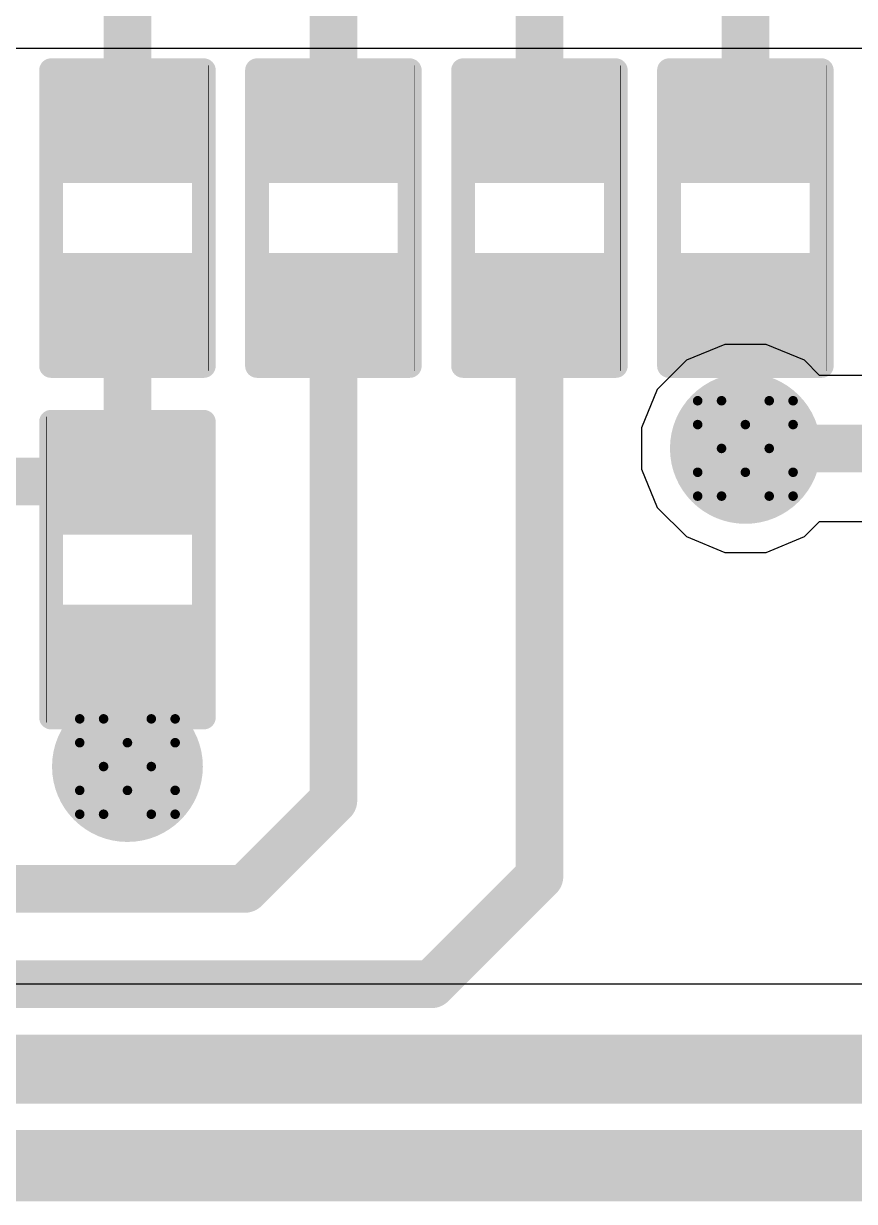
# Model space of a CAD drawing. Header units: inches. Extents: x 0 to 212, y 0 to 208.
# Drawn here: x 4.2327 to 4.4068, y 2.3354 to 2.5824 of the extents above; entities that cross this region are included whole.
import ezdxf

# ---------------------------------------------------------------- set-up
doc = ezdxf.new("R2010")
doc.units = ezdxf.units.IN
doc.header["$MEASUREMENT"] = 0
for name, color, linetype in [('Bottom Layer', 5, 'Continuous'), ('Bottom Solder', 6, 'Continuous'), ('Drill Drawing', 1, 'Continuous'), ('Top Layer', 1, 'Continuous'), ('Top Overlay', 2, 'Continuous'), ('Top Paste', 8, 'Continuous'), ('Top Solder', 216, 'Continuous'), ('Via Holes', 16, 'Continuous')]:
    doc.layers.add(name, color=color, linetype=linetype)

# ---------------------------------------------------------------- blocks, each defined once
blk = doc.blocks.new('R___0402_44')
at = {"layer": 'Top Layer'}
for points in [[(-0.0275, -0.0125), (-0.0275, 0.0125), (-0.0095, 0.0125), (-0.0095, -0.0125)], [(0.0095, -0.0125), (0.0095, 0.0125), (0.0275, 0.0125), (0.0275, -0.0125)]]:
    blk.add_hatch(color=1, dxfattribs=at).paths.add_polyline_path(points)
at = {"layer": 'Top Paste'}
for points in [[(-0.0275, -0.0125), (-0.0275, 0.0125), (-0.0095, 0.0125), (-0.0095, -0.0125)], [(0.0095, -0.0125), (0.0095, 0.0125), (0.0275, 0.0125), (0.0275, -0.0125)]]:
    blk.add_hatch(color=8, dxfattribs=at).paths.add_polyline_path(points)
at = {"layer": 'Top Solder'}
for points in [[(-0.02967, -0.01467), (-0.02967, 0.01467), (-0.00733, 0.01467), (-0.00733, -0.01467)], [(0.00733, -0.01467), (0.00733, 0.01467), (0.02967, 0.01467), (0.02967, -0.01467)]]:
    blk.add_hatch(color=216, dxfattribs=at).paths.add_polyline_path(points)
at = {"layer": 'Top Overlay'}
for points in [[(-0.031, -0.016, 0.005, 0.005, 0), (-0.031, 0.016, 0.005, 0.005, 0)], [(0.031, 0.016, 0.005, 0.005, 0), (-0.031, 0.016, 0.005, 0.005, 0)], [(0.031, -0.016, 0.005, 0.005, 0), (0.031, 0.016, 0.005, 0.005, 0)], [(0.031, -0.016, 0.005, 0.005, 0), (-0.031, -0.016, 0.005, 0.005, 0)], [(0.032, -0.017, 0.000127, 0.000127, 0), (-0.032, -0.017, 0.000127, 0.000127, 0)]]:
    blk.add_lwpolyline(points, format="xyseb", dxfattribs=at)
for points in [[(-0.03225, 0.016, 0.0025, 0.0025, 1), (-0.02975, 0.016, 0.0025, 0.0025, 1)], [(-0.03225, 0.016, 0.0025, 0.0025, 1), (-0.02975, 0.016, 0.0025, 0.0025, 1)], [(0.02975, 0.016, 0.0025, 0.0025, 1), (0.03225, 0.016, 0.0025, 0.0025, 1)], [(0.02975, 0.016, 0.0025, 0.0025, 1), (0.03225, 0.016, 0.0025, 0.0025, 1)], [(-0.03225, -0.016, 0.0025, 0.0025, 1), (-0.02975, -0.016, 0.0025, 0.0025, 1)], [(-0.03225, -0.016, 0.0025, 0.0025, 1), (-0.02975, -0.016, 0.0025, 0.0025, 1)], [(0.02975, -0.016, 0.0025, 0.0025, 1), (0.03225, -0.016, 0.0025, 0.0025, 1)], [(0.02975, -0.016, 0.0025, 0.0025, 1), (0.03225, -0.016, 0.0025, 0.0025, 1)], [(-0.03203, -0.017, 0.0000635, 0.0000635, 1), (-0.03197, -0.017, 0.0000635, 0.0000635, 1)], [(0.03197, -0.017, 0.0000635, 0.0000635, 1), (0.03203, -0.017, 0.0000635, 0.0000635, 1)]]:
    blk.add_lwpolyline(points, format="xyseb", close=True, dxfattribs=at)
blk = doc.blocks.new('R___0402_50')
at = {"layer": 'Top Layer'}
for points in [[(-0.0275, -0.0125), (-0.0275, 0.0125), (-0.0095, 0.0125), (-0.0095, -0.0125)], [(0.0095, -0.0125), (0.0095, 0.0125), (0.0275, 0.0125), (0.0275, -0.0125)]]:
    blk.add_hatch(color=1, dxfattribs=at).paths.add_polyline_path(points)
at = {"layer": 'Top Paste'}
for points in [[(-0.0275, -0.0125), (-0.0275, 0.0125), (-0.0095, 0.0125), (-0.0095, -0.0125)], [(0.0095, -0.0125), (0.0095, 0.0125), (0.0275, 0.0125), (0.0275, -0.0125)]]:
    blk.add_hatch(color=8, dxfattribs=at).paths.add_polyline_path(points)
at = {"layer": 'Top Solder'}
for points in [[(-0.02967, -0.01467), (-0.02967, 0.01467), (-0.00733, 0.01467), (-0.00733, -0.01467)], [(0.00733, -0.01467), (0.00733, 0.01467), (0.02967, 0.01467), (0.02967, -0.01467)]]:
    blk.add_hatch(color=216, dxfattribs=at).paths.add_polyline_path(points)
at = {"layer": 'Top Overlay'}
for points in [[(-0.031, 0.016, 0.005, 0.005, 0), (-0.031, -0.016, 0.005, 0.005, 0)], [(-0.031, 0.016, 0.005, 0.005, 0), (0.031, 0.016, 0.005, 0.005, 0)], [(0.031, 0.016, 0.005, 0.005, 0), (0.031, -0.016, 0.005, 0.005, 0)], [(-0.031, -0.016, 0.005, 0.005, 0), (0.031, -0.016, 0.005, 0.005, 0)], [(-0.032, -0.017, 0.000127, 0.000127, 0), (0.032, -0.017, 0.000127, 0.000127, 0)]]:
    blk.add_lwpolyline(points, format="xyseb", dxfattribs=at)
for points in [[(-0.03225, 0.016, 0.0025, 0.0025, 1), (-0.02975, 0.016, 0.0025, 0.0025, 1)], [(-0.03225, 0.016, 0.0025, 0.0025, 1), (-0.02975, 0.016, 0.0025, 0.0025, 1)], [(0.02975, 0.016, 0.0025, 0.0025, 1), (0.03225, 0.016, 0.0025, 0.0025, 1)], [(0.02975, 0.016, 0.0025, 0.0025, 1), (0.03225, 0.016, 0.0025, 0.0025, 1)], [(-0.03225, -0.016, 0.0025, 0.0025, 1), (-0.02975, -0.016, 0.0025, 0.0025, 1)], [(-0.03225, -0.016, 0.0025, 0.0025, 1), (-0.02975, -0.016, 0.0025, 0.0025, 1)], [(0.02975, -0.016, 0.0025, 0.0025, 1), (0.03225, -0.016, 0.0025, 0.0025, 1)], [(0.02975, -0.016, 0.0025, 0.0025, 1), (0.03225, -0.016, 0.0025, 0.0025, 1)], [(-0.03203, -0.017, 0.0000635, 0.0000635, 1), (-0.03197, -0.017, 0.0000635, 0.0000635, 1)], [(0.03197, -0.017, 0.0000635, 0.0000635, 1), (0.03203, -0.017, 0.0000635, 0.0000635, 1)]]:
    blk.add_lwpolyline(points, format="xyseb", close=True, dxfattribs=at)
blk = doc.blocks.new('R___0402_53')
at = {"layer": 'Top Layer'}
for points in [[(-0.0275, -0.0125), (-0.0275, 0.0125), (-0.0095, 0.0125), (-0.0095, -0.0125)], [(0.0095, -0.0125), (0.0095, 0.0125), (0.0275, 0.0125), (0.0275, -0.0125)]]:
    blk.add_hatch(color=1, dxfattribs=at).paths.add_polyline_path(points)
at = {"layer": 'Top Paste'}
for points in [[(-0.0275, -0.0125), (-0.0275, 0.0125), (-0.0095, 0.0125), (-0.0095, -0.0125)], [(0.0095, -0.0125), (0.0095, 0.0125), (0.0275, 0.0125), (0.0275, -0.0125)]]:
    blk.add_hatch(color=8, dxfattribs=at).paths.add_polyline_path(points)
at = {"layer": 'Top Solder'}
for points in [[(-0.02967, -0.01467), (-0.02967, 0.01467), (-0.00733, 0.01467), (-0.00733, -0.01467)], [(0.00733, -0.01467), (0.00733, 0.01467), (0.02967, 0.01467), (0.02967, -0.01467)]]:
    blk.add_hatch(color=216, dxfattribs=at).paths.add_polyline_path(points)
at = {"layer": 'Top Overlay'}
for points in [[(-0.031, 0.016, 0.005, 0.005, 0), (-0.031, -0.016, 0.005, 0.005, 0)], [(-0.031, 0.016, 0.005, 0.005, 0), (0.031, 0.016, 0.005, 0.005, 0)], [(0.031, 0.016, 0.005, 0.005, 0), (0.031, -0.016, 0.005, 0.005, 0)], [(-0.031, -0.016, 0.005, 0.005, 0), (0.031, -0.016, 0.005, 0.005, 0)], [(-0.032, -0.017, 0.000127, 0.000127, 0), (0.032, -0.017, 0.000127, 0.000127, 0)]]:
    blk.add_lwpolyline(points, format="xyseb", dxfattribs=at)
for points in [[(-0.03225, 0.016, 0.0025, 0.0025, 1), (-0.02975, 0.016, 0.0025, 0.0025, 1)], [(-0.03225, 0.016, 0.0025, 0.0025, 1), (-0.02975, 0.016, 0.0025, 0.0025, 1)], [(0.02975, 0.016, 0.0025, 0.0025, 1), (0.03225, 0.016, 0.0025, 0.0025, 1)], [(0.02975, 0.016, 0.0025, 0.0025, 1), (0.03225, 0.016, 0.0025, 0.0025, 1)], [(-0.03225, -0.016, 0.0025, 0.0025, 1), (-0.02975, -0.016, 0.0025, 0.0025, 1)], [(-0.03225, -0.016, 0.0025, 0.0025, 1), (-0.02975, -0.016, 0.0025, 0.0025, 1)], [(0.02975, -0.016, 0.0025, 0.0025, 1), (0.03225, -0.016, 0.0025, 0.0025, 1)], [(0.02975, -0.016, 0.0025, 0.0025, 1), (0.03225, -0.016, 0.0025, 0.0025, 1)], [(-0.03203, -0.017, 0.0000635, 0.0000635, 1), (-0.03197, -0.017, 0.0000635, 0.0000635, 1)], [(0.03197, -0.017, 0.0000635, 0.0000635, 1), (0.03203, -0.017, 0.0000635, 0.0000635, 1)]]:
    blk.add_lwpolyline(points, format="xyseb", close=True, dxfattribs=at)
blk = doc.blocks.new('R___0402_55')
at = {"layer": 'Top Layer'}
for points in [[(-0.0275, -0.0125), (-0.0275, 0.0125), (-0.0095, 0.0125), (-0.0095, -0.0125)], [(0.0095, -0.0125), (0.0095, 0.0125), (0.0275, 0.0125), (0.0275, -0.0125)]]:
    blk.add_hatch(color=1, dxfattribs=at).paths.add_polyline_path(points)
at = {"layer": 'Top Paste'}
for points in [[(-0.0275, -0.0125), (-0.0275, 0.0125), (-0.0095, 0.0125), (-0.0095, -0.0125)], [(0.0095, -0.0125), (0.0095, 0.0125), (0.0275, 0.0125), (0.0275, -0.0125)]]:
    blk.add_hatch(color=8, dxfattribs=at).paths.add_polyline_path(points)
at = {"layer": 'Top Solder'}
for points in [[(-0.02967, -0.01467), (-0.02967, 0.01467), (-0.00733, 0.01467), (-0.00733, -0.01467)], [(0.00733, -0.01467), (0.00733, 0.01467), (0.02967, 0.01467), (0.02967, -0.01467)]]:
    blk.add_hatch(color=216, dxfattribs=at).paths.add_polyline_path(points)
at = {"layer": 'Top Overlay'}
for points in [[(-0.031, 0.016, 0.005, 0.005, 0), (-0.031, -0.016, 0.005, 0.005, 0)], [(-0.031, 0.016, 0.005, 0.005, 0), (0.031, 0.016, 0.005, 0.005, 0)], [(0.031, 0.016, 0.005, 0.005, 0), (0.031, -0.016, 0.005, 0.005, 0)], [(-0.031, -0.016, 0.005, 0.005, 0), (0.031, -0.016, 0.005, 0.005, 0)], [(-0.032, -0.017, 0.000127, 0.000127, 0), (0.032, -0.017, 0.000127, 0.000127, 0)]]:
    blk.add_lwpolyline(points, format="xyseb", dxfattribs=at)
for points in [[(-0.03225, 0.016, 0.0025, 0.0025, 1), (-0.02975, 0.016, 0.0025, 0.0025, 1)], [(-0.03225, 0.016, 0.0025, 0.0025, 1), (-0.02975, 0.016, 0.0025, 0.0025, 1)], [(0.02975, 0.016, 0.0025, 0.0025, 1), (0.03225, 0.016, 0.0025, 0.0025, 1)], [(0.02975, 0.016, 0.0025, 0.0025, 1), (0.03225, 0.016, 0.0025, 0.0025, 1)], [(-0.03225, -0.016, 0.0025, 0.0025, 1), (-0.02975, -0.016, 0.0025, 0.0025, 1)], [(-0.03225, -0.016, 0.0025, 0.0025, 1), (-0.02975, -0.016, 0.0025, 0.0025, 1)], [(0.02975, -0.016, 0.0025, 0.0025, 1), (0.03225, -0.016, 0.0025, 0.0025, 1)], [(0.02975, -0.016, 0.0025, 0.0025, 1), (0.03225, -0.016, 0.0025, 0.0025, 1)], [(-0.03203, -0.017, 0.0000635, 0.0000635, 1), (-0.03197, -0.017, 0.0000635, 0.0000635, 1)], [(0.03197, -0.017, 0.0000635, 0.0000635, 1), (0.03203, -0.017, 0.0000635, 0.0000635, 1)]]:
    blk.add_lwpolyline(points, format="xyseb", close=True, dxfattribs=at)
blk = doc.blocks.new('R___0402_57')
at = {"layer": 'Top Layer'}
for points in [[(-0.0275, -0.0125), (-0.0275, 0.0125), (-0.0095, 0.0125), (-0.0095, -0.0125)], [(0.0095, -0.0125), (0.0095, 0.0125), (0.0275, 0.0125), (0.0275, -0.0125)]]:
    blk.add_hatch(color=1, dxfattribs=at).paths.add_polyline_path(points)
at = {"layer": 'Top Paste'}
for points in [[(-0.0275, -0.0125), (-0.0275, 0.0125), (-0.0095, 0.0125), (-0.0095, -0.0125)], [(0.0095, -0.0125), (0.0095, 0.0125), (0.0275, 0.0125), (0.0275, -0.0125)]]:
    blk.add_hatch(color=8, dxfattribs=at).paths.add_polyline_path(points)
at = {"layer": 'Top Solder'}
for points in [[(-0.02967, -0.01467), (-0.02967, 0.01467), (-0.00733, 0.01467), (-0.00733, -0.01467)], [(0.00733, -0.01467), (0.00733, 0.01467), (0.02967, 0.01467), (0.02967, -0.01467)]]:
    blk.add_hatch(color=216, dxfattribs=at).paths.add_polyline_path(points)
at = {"layer": 'Top Overlay'}
for points in [[(-0.031, 0.016, 0.005, 0.005, 0), (-0.031, -0.016, 0.005, 0.005, 0)], [(-0.031, 0.016, 0.005, 0.005, 0), (0.031, 0.016, 0.005, 0.005, 0)], [(0.031, 0.016, 0.005, 0.005, 0), (0.031, -0.016, 0.005, 0.005, 0)], [(-0.031, -0.016, 0.005, 0.005, 0), (0.031, -0.016, 0.005, 0.005, 0)], [(-0.032, -0.017, 0.000127, 0.000127, 0), (0.032, -0.017, 0.000127, 0.000127, 0)]]:
    blk.add_lwpolyline(points, format="xyseb", dxfattribs=at)
for points in [[(-0.03225, 0.016, 0.0025, 0.0025, 1), (-0.02975, 0.016, 0.0025, 0.0025, 1)], [(-0.03225, 0.016, 0.0025, 0.0025, 1), (-0.02975, 0.016, 0.0025, 0.0025, 1)], [(0.02975, 0.016, 0.0025, 0.0025, 1), (0.03225, 0.016, 0.0025, 0.0025, 1)], [(0.02975, 0.016, 0.0025, 0.0025, 1), (0.03225, 0.016, 0.0025, 0.0025, 1)], [(-0.03225, -0.016, 0.0025, 0.0025, 1), (-0.02975, -0.016, 0.0025, 0.0025, 1)], [(-0.03225, -0.016, 0.0025, 0.0025, 1), (-0.02975, -0.016, 0.0025, 0.0025, 1)], [(0.02975, -0.016, 0.0025, 0.0025, 1), (0.03225, -0.016, 0.0025, 0.0025, 1)], [(0.02975, -0.016, 0.0025, 0.0025, 1), (0.03225, -0.016, 0.0025, 0.0025, 1)], [(-0.03203, -0.017, 0.0000635, 0.0000635, 1), (-0.03197, -0.017, 0.0000635, 0.0000635, 1)], [(0.03197, -0.017, 0.0000635, 0.0000635, 1), (0.03203, -0.017, 0.0000635, 0.0000635, 1)]]:
    blk.add_lwpolyline(points, format="xyseb", close=True, dxfattribs=at)

msp = doc.modelspace()

# ---------------------------------------------------------------- hatches: boundary and pattern name
at = {"layer": 'Bottom Layer'}
h = msp.add_hatch(color=5, dxfattribs=at)
edge = h.paths.add_edge_path()
edge.add_arc((4.38396, 2.49333), 0.01181, 0, 360)
h = msp.add_hatch(color=5, dxfattribs=at)
edge = h.paths.add_edge_path()
edge.add_arc((4.25443, 2.42662), 0.01181, 0, 360)
at = {"layer": 'Bottom Solder'}
h = msp.add_hatch(color=6, dxfattribs=at)
edge = h.paths.add_edge_path()
edge.add_arc((4.38396, 2.49333), 0.01581, 0, 360)
h = msp.add_hatch(color=6, dxfattribs=at)
edge = h.paths.add_edge_path()
edge.add_arc((4.25443, 2.42662), 0.01581, 0, 360)
at = {"layer": 'Top Layer'}
h = msp.add_hatch(color=1, dxfattribs=at)
edge = h.paths.add_edge_path()
edge.add_arc((4.38396, 2.49333), 0.01181, 0, 360)
h = msp.add_hatch(color=1, dxfattribs=at)
edge = h.paths.add_edge_path()
edge.add_arc((4.25443, 2.42662), 0.01181, 0, 360)
at = {"layer": 'Top Solder'}
h = msp.add_hatch(color=216, dxfattribs=at)
edge = h.paths.add_edge_path()
edge.add_arc((4.38396, 2.49333), 0.01581, 0, 360)
h = msp.add_hatch(color=216, dxfattribs=at)
edge = h.paths.add_edge_path()
edge.add_arc((4.25443, 2.42662), 0.01581, 0, 360)
at = {"layer": 'Via Holes'}
h = msp.add_hatch(color=7, dxfattribs=at)
edge = h.paths.add_edge_path()
edge.add_arc((4.38396, 2.49333), 0.00591, 0, 360)
h = msp.add_hatch(color=7, dxfattribs=at)
edge = h.paths.add_edge_path()
edge.add_arc((4.25443, 2.42662), 0.00591, 0, 360)

# ---------------------------------------------------------------- linework, layer by layer
at = {"layer": 'Bottom Layer'}
for p, q in [((4.07482, 2.57728), (4.81057, 2.57728)), ((4.37962, 2.51514), (4.37161, 2.51182)), ((4.3883, 2.51514), (4.37962, 2.51514)), ((4.39632, 2.51182), (4.3883, 2.51514)), ((4.37161, 2.51182), (4.36547, 2.50568)), ((4.39951, 2.50862), (4.39632, 2.51182)), ((4.87341, 2.50862), (4.39951, 2.50862)), ((4.36547, 2.50568), (4.36215, 2.49766)), ((4.36215, 2.49766), (4.36215, 2.48899)), ((4.36215, 2.48899), (4.36547, 2.48097)), ((4.36547, 2.48097), (4.37161, 2.47484)), ((4.39632, 2.47484), (4.39951, 2.47803)), ((4.39951, 2.47803), (4.44728, 2.47803)), ((4.37161, 2.47484), (4.37962, 2.47151)), ((4.3883, 2.47151), (4.39632, 2.47484)), ((4.37962, 2.47151), (4.3883, 2.47151)), ((5.76, 2.38102), (3.66913, 2.38102))]:
    msp.add_line(p, q, dxfattribs=at)
for points in [[(4.38396, 2.49333, 0.01, 0.01, 0), (4.87975, 2.49333, 0.01, 0.01, 0)], [(3.65095, 2.36542, 0.01, 0.01, 0), (6.7387, 2.36542, 0.01, 0.01, 0)], [(3.10159, 2.34292, 0.015, 0.015, 0), (5.10302, 2.34292, 0.015, 0.015, 0)]]:
    msp.add_lwpolyline(points, format="xyseb", dxfattribs=at)
msp.add_lwpolyline([(4.38146, 2.49333, 0.005, 0.005, 1), (4.38646, 2.49333, 0.005, 0.005, 1)], format="xyseb", close=True, dxfattribs=at)
at = {"layer": 'Drill Drawing'}
for points in [[(4.37396, 2.49833, 0.002, 0.002, 0), (4.37396, 2.50333, 0.002, 0.002, 0)], [(4.37396, 2.50333, 0.002, 0.002, 0), (4.37896, 2.50333, 0.002, 0.002, 0)], [(4.37896, 2.50333, 0.002, 0.002, 0), (4.38396, 2.49833, 0.002, 0.002, 0)], [(4.38396, 2.49833, 0.002, 0.002, 0), (4.38896, 2.50333, 0.002, 0.002, 0)], [(4.38896, 2.50333, 0.002, 0.002, 0), (4.39396, 2.50333, 0.002, 0.002, 0)], [(4.39396, 2.49833, 0.002, 0.002, 0), (4.39396, 2.50333, 0.002, 0.002, 0)], [(4.37396, 2.49833, 0.002, 0.002, 0), (4.37896, 2.49333, 0.002, 0.002, 0)], [(4.38896, 2.49333, 0.002, 0.002, 0), (4.39396, 2.49833, 0.002, 0.002, 0)], [(4.37396, 2.48833, 0.002, 0.002, 0), (4.37896, 2.49333, 0.002, 0.002, 0)], [(4.38896, 2.49333, 0.002, 0.002, 0), (4.39396, 2.48833, 0.002, 0.002, 0)], [(4.37396, 2.48333, 0.002, 0.002, 0), (4.37396, 2.48833, 0.002, 0.002, 0)], [(4.37896, 2.48333, 0.002, 0.002, 0), (4.38396, 2.48833, 0.002, 0.002, 0)], [(4.38396, 2.48833, 0.002, 0.002, 0), (4.38896, 2.48333, 0.002, 0.002, 0)], [(4.39396, 2.48333, 0.002, 0.002, 0), (4.39396, 2.48833, 0.002, 0.002, 0)], [(4.37396, 2.48333, 0.002, 0.002, 0), (4.37896, 2.48333, 0.002, 0.002, 0)], [(4.38896, 2.48333, 0.002, 0.002, 0), (4.39396, 2.48333, 0.002, 0.002, 0)], [(4.24443, 2.43162, 0.002, 0.002, 0), (4.24443, 2.43662, 0.002, 0.002, 0)], [(4.24443, 2.43662, 0.002, 0.002, 0), (4.24943, 2.43662, 0.002, 0.002, 0)], [(4.24943, 2.43662, 0.002, 0.002, 0), (4.25443, 2.43162, 0.002, 0.002, 0)], [(4.25443, 2.43162, 0.002, 0.002, 0), (4.25943, 2.43662, 0.002, 0.002, 0)], [(4.25943, 2.43662, 0.002, 0.002, 0), (4.26443, 2.43662, 0.002, 0.002, 0)], [(4.26443, 2.43162, 0.002, 0.002, 0), (4.26443, 2.43662, 0.002, 0.002, 0)], [(4.24443, 2.43162, 0.002, 0.002, 0), (4.24943, 2.42662, 0.002, 0.002, 0)], [(4.25943, 2.42662, 0.002, 0.002, 0), (4.26443, 2.43162, 0.002, 0.002, 0)], [(4.24443, 2.42162, 0.002, 0.002, 0), (4.24943, 2.42662, 0.002, 0.002, 0)], [(4.25943, 2.42662, 0.002, 0.002, 0), (4.26443, 2.42162, 0.002, 0.002, 0)], [(4.24443, 2.41662, 0.002, 0.002, 0), (4.24443, 2.42162, 0.002, 0.002, 0)], [(4.24943, 2.41662, 0.002, 0.002, 0), (4.25443, 2.42162, 0.002, 0.002, 0)], [(4.25443, 2.42162, 0.002, 0.002, 0), (4.25943, 2.41662, 0.002, 0.002, 0)], [(4.26443, 2.41662, 0.002, 0.002, 0), (4.26443, 2.42162, 0.002, 0.002, 0)], [(4.24443, 2.41662, 0.002, 0.002, 0), (4.24943, 2.41662, 0.002, 0.002, 0)], [(4.25943, 2.41662, 0.002, 0.002, 0), (4.26443, 2.41662, 0.002, 0.002, 0)]]:
    msp.add_lwpolyline(points, format="xyseb", dxfattribs=at)
for points in [[(4.37346, 2.50333, 0.001, 0.001, 1), (4.37446, 2.50333, 0.001, 0.001, 1)], [(4.37346, 2.50333, 0.001, 0.001, 1), (4.37446, 2.50333, 0.001, 0.001, 1)], [(4.37846, 2.50333, 0.001, 0.001, 1), (4.37946, 2.50333, 0.001, 0.001, 1)], [(4.37846, 2.50333, 0.001, 0.001, 1), (4.37946, 2.50333, 0.001, 0.001, 1)], [(4.38846, 2.50333, 0.001, 0.001, 1), (4.38946, 2.50333, 0.001, 0.001, 1)], [(4.38846, 2.50333, 0.001, 0.001, 1), (4.38946, 2.50333, 0.001, 0.001, 1)], [(4.39346, 2.50333, 0.001, 0.001, 1), (4.39446, 2.50333, 0.001, 0.001, 1)], [(4.39346, 2.50333, 0.001, 0.001, 1), (4.39446, 2.50333, 0.001, 0.001, 1)], [(4.37346, 2.49833, 0.001, 0.001, 1), (4.37446, 2.49833, 0.001, 0.001, 1)], [(4.37346, 2.49833, 0.001, 0.001, 1), (4.37446, 2.49833, 0.001, 0.001, 1)], [(4.38346, 2.49833, 0.001, 0.001, 1), (4.38446, 2.49833, 0.001, 0.001, 1)], [(4.38346, 2.49833, 0.001, 0.001, 1), (4.38446, 2.49833, 0.001, 0.001, 1)], [(4.39346, 2.49833, 0.001, 0.001, 1), (4.39446, 2.49833, 0.001, 0.001, 1)], [(4.39346, 2.49833, 0.001, 0.001, 1), (4.39446, 2.49833, 0.001, 0.001, 1)], [(4.37846, 2.49333, 0.001, 0.001, 1), (4.37946, 2.49333, 0.001, 0.001, 1)], [(4.37846, 2.49333, 0.001, 0.001, 1), (4.37946, 2.49333, 0.001, 0.001, 1)], [(4.38846, 2.49333, 0.001, 0.001, 1), (4.38946, 2.49333, 0.001, 0.001, 1)], [(4.38846, 2.49333, 0.001, 0.001, 1), (4.38946, 2.49333, 0.001, 0.001, 1)], [(4.37346, 2.48833, 0.001, 0.001, 1), (4.37446, 2.48833, 0.001, 0.001, 1)], [(4.37346, 2.48833, 0.001, 0.001, 1), (4.37446, 2.48833, 0.001, 0.001, 1)], [(4.38346, 2.48833, 0.001, 0.001, 1), (4.38446, 2.48833, 0.001, 0.001, 1)], [(4.38346, 2.48833, 0.001, 0.001, 1), (4.38446, 2.48833, 0.001, 0.001, 1)], [(4.39346, 2.48833, 0.001, 0.001, 1), (4.39446, 2.48833, 0.001, 0.001, 1)], [(4.39346, 2.48833, 0.001, 0.001, 1), (4.39446, 2.48833, 0.001, 0.001, 1)], [(4.37346, 2.48333, 0.001, 0.001, 1), (4.37446, 2.48333, 0.001, 0.001, 1)], [(4.37346, 2.48333, 0.001, 0.001, 1), (4.37446, 2.48333, 0.001, 0.001, 1)], [(4.37846, 2.48333, 0.001, 0.001, 1), (4.37946, 2.48333, 0.001, 0.001, 1)], [(4.37846, 2.48333, 0.001, 0.001, 1), (4.37946, 2.48333, 0.001, 0.001, 1)], [(4.38846, 2.48333, 0.001, 0.001, 1), (4.38946, 2.48333, 0.001, 0.001, 1)], [(4.38846, 2.48333, 0.001, 0.001, 1), (4.38946, 2.48333, 0.001, 0.001, 1)], [(4.39346, 2.48333, 0.001, 0.001, 1), (4.39446, 2.48333, 0.001, 0.001, 1)], [(4.39346, 2.48333, 0.001, 0.001, 1), (4.39446, 2.48333, 0.001, 0.001, 1)], [(4.24393, 2.43662, 0.001, 0.001, 1), (4.24493, 2.43662, 0.001, 0.001, 1)], [(4.24393, 2.43662, 0.001, 0.001, 1), (4.24493, 2.43662, 0.001, 0.001, 1)], [(4.24893, 2.43662, 0.001, 0.001, 1), (4.24993, 2.43662, 0.001, 0.001, 1)], [(4.24893, 2.43662, 0.001, 0.001, 1), (4.24993, 2.43662, 0.001, 0.001, 1)], [(4.25893, 2.43662, 0.001, 0.001, 1), (4.25993, 2.43662, 0.001, 0.001, 1)], [(4.25893, 2.43662, 0.001, 0.001, 1), (4.25993, 2.43662, 0.001, 0.001, 1)], [(4.26393, 2.43662, 0.001, 0.001, 1), (4.26493, 2.43662, 0.001, 0.001, 1)], [(4.26393, 2.43662, 0.001, 0.001, 1), (4.26493, 2.43662, 0.001, 0.001, 1)], [(4.24393, 2.43162, 0.001, 0.001, 1), (4.24493, 2.43162, 0.001, 0.001, 1)], [(4.24393, 2.43162, 0.001, 0.001, 1), (4.24493, 2.43162, 0.001, 0.001, 1)], [(4.25393, 2.43162, 0.001, 0.001, 1), (4.25493, 2.43162, 0.001, 0.001, 1)], [(4.25393, 2.43162, 0.001, 0.001, 1), (4.25493, 2.43162, 0.001, 0.001, 1)], [(4.26393, 2.43162, 0.001, 0.001, 1), (4.26493, 2.43162, 0.001, 0.001, 1)], [(4.26393, 2.43162, 0.001, 0.001, 1), (4.26493, 2.43162, 0.001, 0.001, 1)], [(4.24893, 2.42662, 0.001, 0.001, 1), (4.24993, 2.42662, 0.001, 0.001, 1)], [(4.24893, 2.42662, 0.001, 0.001, 1), (4.24993, 2.42662, 0.001, 0.001, 1)], [(4.25893, 2.42662, 0.001, 0.001, 1), (4.25993, 2.42662, 0.001, 0.001, 1)], [(4.25893, 2.42662, 0.001, 0.001, 1), (4.25993, 2.42662, 0.001, 0.001, 1)], [(4.24393, 2.42162, 0.001, 0.001, 1), (4.24493, 2.42162, 0.001, 0.001, 1)], [(4.24393, 2.42162, 0.001, 0.001, 1), (4.24493, 2.42162, 0.001, 0.001, 1)], [(4.25393, 2.42162, 0.001, 0.001, 1), (4.25493, 2.42162, 0.001, 0.001, 1)], [(4.25393, 2.42162, 0.001, 0.001, 1), (4.25493, 2.42162, 0.001, 0.001, 1)], [(4.26393, 2.42162, 0.001, 0.001, 1), (4.26493, 2.42162, 0.001, 0.001, 1)], [(4.26393, 2.42162, 0.001, 0.001, 1), (4.26493, 2.42162, 0.001, 0.001, 1)], [(4.24393, 2.41662, 0.001, 0.001, 1), (4.24493, 2.41662, 0.001, 0.001, 1)], [(4.24393, 2.41662, 0.001, 0.001, 1), (4.24493, 2.41662, 0.001, 0.001, 1)], [(4.24893, 2.41662, 0.001, 0.001, 1), (4.24993, 2.41662, 0.001, 0.001, 1)], [(4.24893, 2.41662, 0.001, 0.001, 1), (4.24993, 2.41662, 0.001, 0.001, 1)], [(4.25893, 2.41662, 0.001, 0.001, 1), (4.25993, 2.41662, 0.001, 0.001, 1)], [(4.25893, 2.41662, 0.001, 0.001, 1), (4.25993, 2.41662, 0.001, 0.001, 1)], [(4.26393, 2.41662, 0.001, 0.001, 1), (4.26493, 2.41662, 0.001, 0.001, 1)], [(4.26393, 2.41662, 0.001, 0.001, 1), (4.26493, 2.41662, 0.001, 0.001, 1)]]:
    msp.add_lwpolyline(points, format="xyseb", close=True, dxfattribs=at)
at = {"layer": 'Top Layer'}
for points in [[(4.29761, 2.56013, 0.01, 0.01, 0), (4.29761, 2.62263, 0.01, 0.01, 0)], [(4.25443, 2.56013, 0.01, 0.01, 0), (4.25443, 2.60773, 0.01, 0.01, 0)], [(4.38397, 2.55816, 0.01, 0.01, 0), (4.38397, 2.60389, 0.01, 0.01, 0)], [(4.34079, 2.55816, 0.01, 0.01, 0), (4.34079, 2.59294, 0.01, 0.01, 0)], [(4.29761, 2.55816, 0.01, 0.01, 0), (4.29761, 2.56013, 0.01, 0.01, 0)], [(4.25443, 2.48641, 0.01, 0.01, 0), (4.25443, 2.52313, 0.01, 0.01, 0)], [(4.2976, 2.41951, 0.01, 0.01, 0), (4.2976, 2.52313, 0.01, 0.01, 0)], [(4.34079, 2.40358, 0.01, 0.01, 0), (4.34079, 2.52313, 0.01, 0.01, 0)], [(4.38396, 2.48833, 0.01, 0.01, 0), (4.38396, 2.52313, 0.01, 0.01, 0)], [(4.15622, 2.48641, 0.01, 0.01, 0), (4.25443, 2.48641, 0.01, 0.01, 0)], [(4.25443, 2.42662, 0.015, 0.015, 0), (4.25443, 2.44941, 0.015, 0.015, 0)], [(4.27905, 2.40096, 0.01, 0.01, 0), (4.2976, 2.41951, 0.01, 0.01, 0)], [(4.31816, 2.38096, 0.01, 0.01, 0), (4.34079, 2.40358, 0.01, 0.01, 0)], [(2.40276, 2.40096, 0.01, 0.01, 0), (4.27905, 2.40096, 0.01, 0.01, 0)], [(2.25633, 2.38096, 0.01, 0.01, 0), (4.31816, 2.38096, 0.01, 0.01, 0)], [(2.24804, 2.36096, 0.01, 0.01, 0), (5.04973, 2.36096, 0.01, 0.01, 0)]]:
    msp.add_lwpolyline(points, format="xyseb", dxfattribs=at)
for points in [[(4.25193, 2.56013, 0.005, 0.005, 1), (4.25693, 2.56013, 0.005, 0.005, 1)], [(4.29511, 2.56013, 0.005, 0.005, 1), (4.30011, 2.56013, 0.005, 0.005, 1)], [(4.29511, 2.56013, 0.005, 0.005, 1), (4.30011, 2.56013, 0.005, 0.005, 1)], [(4.29511, 2.55816, 0.005, 0.005, 1), (4.30011, 2.55816, 0.005, 0.005, 1)], [(4.33829, 2.55816, 0.005, 0.005, 1), (4.34329, 2.55816, 0.005, 0.005, 1)], [(4.38147, 2.55816, 0.005, 0.005, 1), (4.38647, 2.55816, 0.005, 0.005, 1)], [(4.25193, 2.52313, 0.005, 0.005, 1), (4.25693, 2.52313, 0.005, 0.005, 1)], [(4.2951, 2.52313, 0.005, 0.005, 1), (4.3001, 2.52313, 0.005, 0.005, 1)], [(4.33829, 2.52313, 0.005, 0.005, 1), (4.34329, 2.52313, 0.005, 0.005, 1)], [(4.38146, 2.52313, 0.005, 0.005, 1), (4.38646, 2.52313, 0.005, 0.005, 1)], [(4.38146, 2.48833, 0.005, 0.005, 1), (4.38646, 2.48833, 0.005, 0.005, 1)], [(4.25193, 2.48641, 0.005, 0.005, 1), (4.25693, 2.48641, 0.005, 0.005, 1)], [(4.25193, 2.48641, 0.005, 0.005, 1), (4.25693, 2.48641, 0.005, 0.005, 1)], [(4.25068, 2.44941, 0.0075, 0.0075, 1), (4.25818, 2.44941, 0.0075, 0.0075, 1)], [(4.25068, 2.42662, 0.0075, 0.0075, 1), (4.25818, 2.42662, 0.0075, 0.0075, 1)], [(4.2951, 2.41951, 0.005, 0.005, 1), (4.3001, 2.41951, 0.005, 0.005, 1)], [(4.2951, 2.41951, 0.005, 0.005, 1), (4.3001, 2.41951, 0.005, 0.005, 1)], [(4.33829, 2.40358, 0.005, 0.005, 1), (4.34329, 2.40358, 0.005, 0.005, 1)], [(4.33829, 2.40358, 0.005, 0.005, 1), (4.34329, 2.40358, 0.005, 0.005, 1)], [(4.27655, 2.40096, 0.005, 0.005, 1), (4.28155, 2.40096, 0.005, 0.005, 1)], [(4.27655, 2.40096, 0.005, 0.005, 1), (4.28155, 2.40096, 0.005, 0.005, 1)], [(4.31566, 2.38096, 0.005, 0.005, 1), (4.32066, 2.38096, 0.005, 0.005, 1)], [(4.31566, 2.38096, 0.005, 0.005, 1), (4.32066, 2.38096, 0.005, 0.005, 1)]]:
    msp.add_lwpolyline(points, format="xyseb", close=True, dxfattribs=at)

# ---------------------------------------------------------------- block references
for name, p, rotation in [('R___0402_57', (4.25443, 2.54163), 90), ('R___0402_55', (4.2976, 2.54163), 90), ('R___0402_53', (4.34079, 2.54163), 90), ('R___0402_50', (4.38396, 2.54163), 90), ('R___0402_44', (4.25443, 2.46791), 270)]:
    msp.add_blockref(name, p, dxfattribs=dict(rotation=rotation))

doc.saveas('drawing.dxf')
